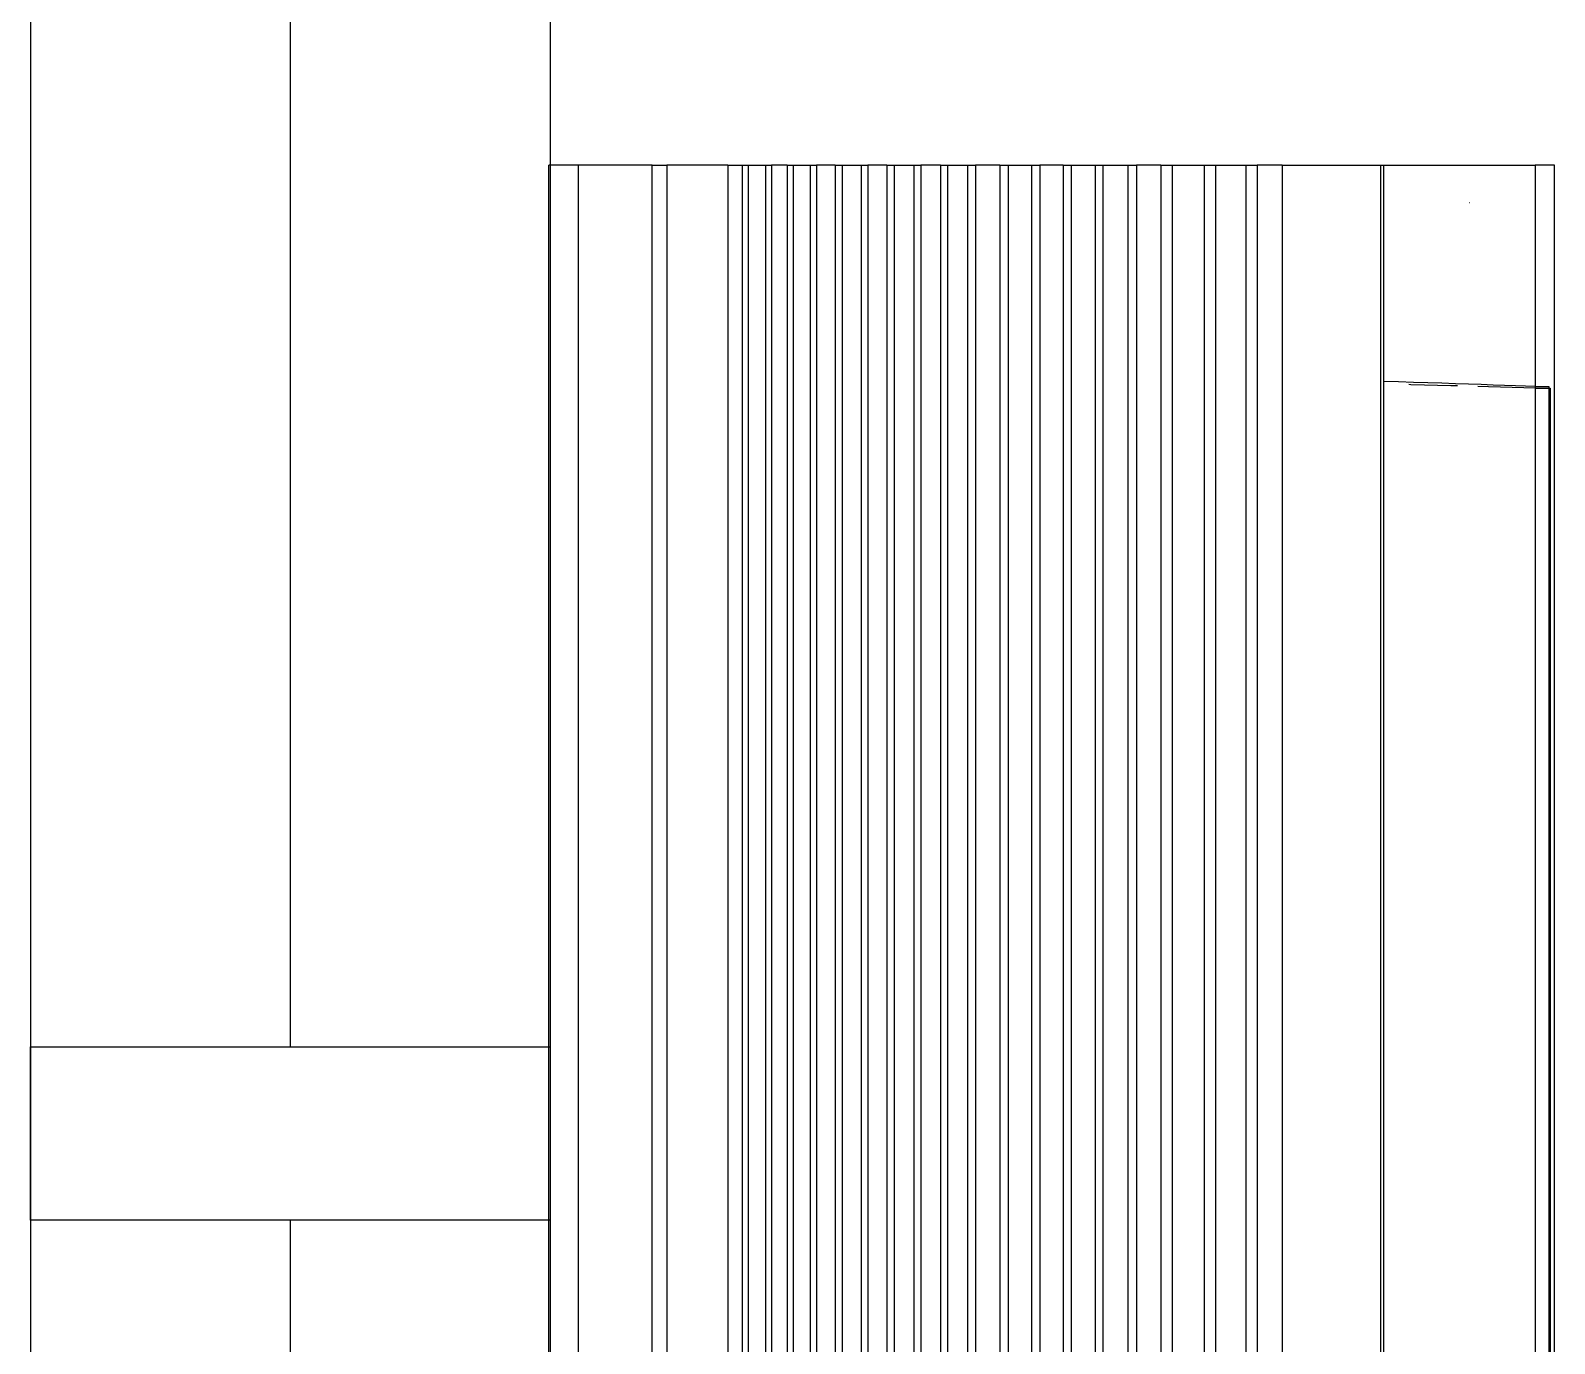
# Model space of a CAD drawing. Header units: inches. Extents: x 16928 to 514628, y -1471 to 241387.
# Drawn here: x 169380 to 169819.7, y 49249.9 to 49628.5 of the extents above; entities that cross this region are included whole.
import ezdxf

# ---------------------------------------------------------------- set-up
doc = ezdxf.new("R2010")
doc.units = ezdxf.units.IN
doc.header["$MEASUREMENT"] = 0
doc.layers.add('Edges', color=7, linetype='Continuous')
doc.layers.add('WIN', color=9, linetype='Continuous')

# ---------------------------------------------------------------- blocks, each defined once
blk = doc.blocks.new('air con')
at = {"layer": 'Edges'}
for p, q in [((71.402, 41.898), (152.402, 41.898)), ((152.402, 41.095), (152.402, 41.898)), ((71.402, 41.095), (152.402, 41.095)), ((152.402, 39.122), (152.402, 41.095)), ((71.402, 39.122), (152.402, 39.122)), ((152.402, 39.122), (152.402, 38.724)), ((152.402, 38.724), (71.402, 38.724)), ((152.402, 37.092), (152.402, 38.724)), ((152.402, 37.092), (71.402, 37.092)), ((152.402, 37.092), (152.402, 36.701)), ((152.402, 36.701), (71.402, 36.701)), ((152.402, 36.542), (71.402, 36.542)), ((152.402, 36.701), (152.402, 36.542)), ((152.402, 36.542), (152.402, 36.078)), ((152.402, 36.078), (71.402, 36.078)), ((152.402, 36.078), (152.402, 35.914)), ((152.402, 35.914), (71.402, 35.914)), ((152.402, 35.493), (152.402, 35.914)), ((152.402, 35.493), (71.402, 35.493)), ((152.402, 35.34), (71.402, 35.34)), ((152.402, 35.493), (152.402, 35.34)), ((152.402, 35.34), (152.402, 34.877)), ((152.402, 34.877), (71.402, 34.877)), ((152.402, 34.877), (152.402, 34.709)), ((152.402, 34.709), (71.402, 34.709)), ((152.402, 34.207), (152.402, 34.709)), ((152.402, 34.207), (71.402, 34.207)), ((152.402, 34.022), (71.402, 34.022)), ((152.402, 34.207), (152.402, 34.022)), ((152.402, 34.022), (152.402, 33.51)), ((152.402, 33.51), (71.402, 33.51)), ((152.402, 33.335), (71.402, 33.335)), ((152.402, 33.51), (152.402, 33.335)), ((152.402, 32.826), (152.402, 33.335)), ((152.402, 32.826), (71.402, 32.826)), ((152.402, 32.826), (152.402, 32.625)), ((152.402, 32.625), (71.402, 32.625)), ((152.402, 32.625), (152.402, 32.098)), ((152.402, 32.098), (71.402, 32.098)), ((152.402, 32.098), (152.402, 31.911)), ((152.402, 31.911), (71.402, 31.911)), ((152.402, 31.378), (152.402, 31.911)), ((152.402, 31.378), (71.402, 31.378)), ((152.402, 31.189), (71.402, 31.189)), ((152.402, 31.378), (152.402, 31.189)), ((152.402, 31.189), (152.402, 30.654)), ((152.402, 30.654), (71.402, 30.654)), ((152.402, 30.439), (71.402, 30.439)), ((152.402, 30.654), (152.402, 30.439)), ((152.402, 29.791), (152.402, 30.439)), ((152.402, 29.791), (71.402, 29.791)), ((152.402, 29.562), (71.402, 29.562)), ((152.402, 29.791), (152.402, 29.562)), ((152.402, 29.562), (152.402, 28.935)), ((152.402, 28.935), (71.402, 28.935)), ((152.402, 28.714), (71.402, 28.714)), ((152.402, 28.935), (152.402, 28.714)), ((152.402, 28.092), (152.402, 28.714)), ((152.402, 28.092), (71.402, 28.092)), ((152.402, 27.871), (71.402, 27.871)), ((152.402, 28.092), (152.402, 27.871)), ((152.402, 27.871), (152.402, 27.226)), ((152.402, 27.226), (71.402, 27.226)), ((152.402, 27.024), (71.402, 27.024)), ((152.402, 27.226), (152.402, 27.024)), ((152.402, 27.024), (152.402, 26.349)), ((152.402, 26.349), (71.402, 26.349)), ((152.402, 26.349), (152.402, 26.117)), ((152.402, 26.117), (71.402, 26.117)), ((152.402, 25.469), (152.402, 26.117)), ((152.402, 25.469), (71.402, 25.469)), ((152.402, 25.469), (152.402, 25.162)), ((152.402, 25.162), (71.402, 25.162)), ((152.402, 25.162), (152.402, 24.304)), ((152.402, 24.304), (71.402, 24.304)), ((152.402, 24.304), (152.402, 24.002)), ((152.402, 24.002), (71.402, 24.002)), ((152.402, 24.002), (152.402, 23.184)), ((152.402, 23.184), (71.402, 23.184)), ((152.402, 23.184), (152.402, 22.883)), ((152.402, 22.883), (71.402, 22.883)), ((152.402, 22.213), (152.402, 22.883)), ((152.402, 22.213), (71.402, 22.213)), ((152.402, 22.213), (152.402, 19.568)), ((152.402, 19.568), (71.402, 19.568)), ((152.402, 19.493), (71.402, 19.493)), ((146.588, 19.085), (146.601, 19.493)), ((152.402, 19.568), (152.402, 19.493)), ((152.402, 19.493), (152.402, 15.42)), ((146.575, 18.687), (146.588, 19.085)), ((146.504, 18.391), (146.514, 18.752)), ((146.514, 18.752), (146.516, 18.813)), ((146.562, 18.299), (146.575, 18.687)), ((146.484, 17.685), (146.494, 18.035)), ((146.494, 18.035), (146.504, 18.391)), ((146.55, 17.923), (146.562, 18.299)), ((146.479, 17.503), (146.484, 17.685)), ((146.538, 17.558), (146.55, 17.923)), ((146.516, 16.869), (146.527, 17.206)), ((146.527, 17.206), (146.538, 17.558)), ((151.402, 17.184), (151.402, 17.175)), ((146.456, 16.673), (146.464, 16.956)), ((146.505, 16.546), (146.516, 16.869)), ((146.447, 16.349), (146.456, 16.673)), ((146.495, 16.239), (146.505, 16.546)), ((146.429, 15.722), (146.438, 16.032)), ((146.438, 16.032), (146.447, 16.349)), ((146.486, 15.948), (146.495, 16.239)), ((146.421, 15.42), (146.429, 15.722)), ((146.468, 15.42), (146.477, 15.675)), ((146.477, 15.675), (146.486, 15.948)), ((146.421, 15.42), (76.921, 15.42)), ((146.468, 15.42), (146.421, 15.42)), ((146.421, 15.42), (146.421, 15.051)), ((152.402, 15.42), (146.468, 15.42)), ((146.468, 15.42), (146.468, 15.051)), ((152.402, 14.898), (152.402, 15.42)), ((71.402, 14.898), (152.402, 14.898)), ((146.421, 15.051), (76.921, 15.051)), ((146.421, 15.012), (76.921, 15.012)), ((146.468, 15.051), (146.421, 15.051)), ((146.421, 15.051), (146.421, 15.012))]:
    blk.add_line(p, q, dxfattribs=at)

msp = doc.modelspace()

# ---------------------------------------------------------------- linework, layer by layer
at = {"layer": 'WIN'}
for p, q in [((169529.96, 50515.43), (169529.96, 47515.43)), ((169379.96, 50490.43), (169379.96, 47540.43)), ((169454.96, 49335.43), (169454.96, 49875.43)), ((169454.96, 48745.43), (169454.96, 49285.43))]:
    msp.add_line(p, q, dxfattribs=at)
msp.add_lwpolyline([(169379.96, 49285.43), (169379.96, 49335.43), (169529.96, 49335.43), (169529.96, 49285.43)], close=True, dxfattribs=at)

# ---------------------------------------------------------------- block references
at = {"xscale": 10.74849191040555, "yscale": 10.74849191040555, "zscale": 10.74849191040555, "rotation": 90.00000000000091}
msp.add_blockref('air con', (169979.84, 47951.58), dxfattribs=at)

doc.saveas('drawing.dxf')
